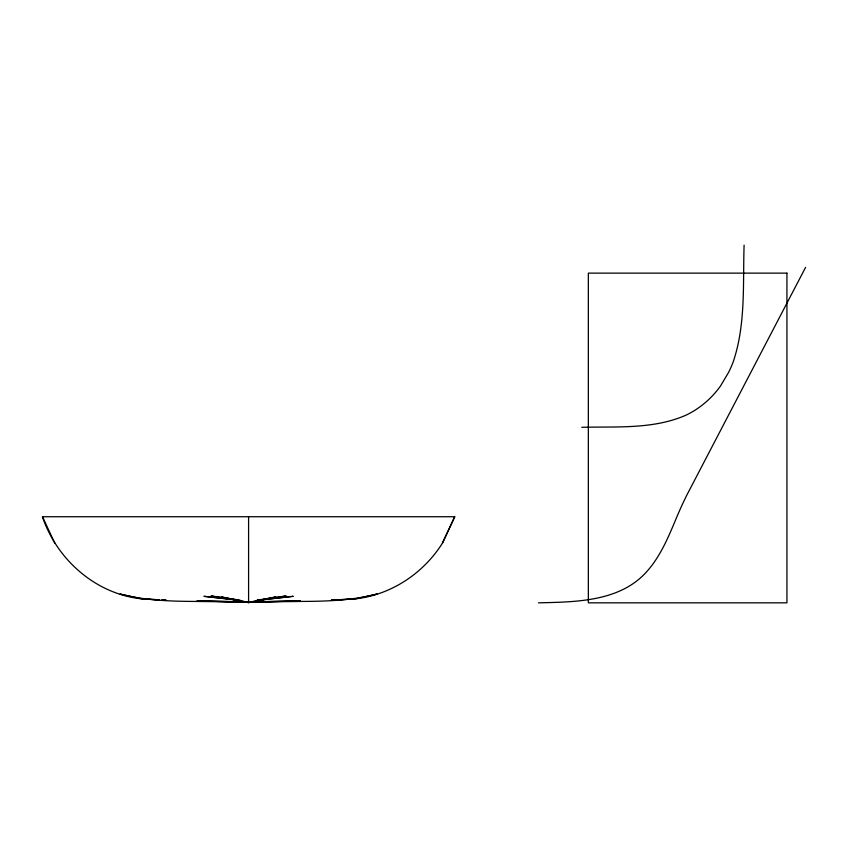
<?xml version="1.0" encoding="UTF-8"?>
<svg xmlns="http://www.w3.org/2000/svg" width="848" height="848" viewBox="0 0 848 848"><rect width="100%" height="100%" fill="white"/><g stroke="black" fill="none" stroke-linecap="round" stroke-linejoin="round"><path stroke-width="1.27" d="M744.099 245.167C742.806 284.271 745.933 325.028 732.948 362.594A121.889 121.889 0 0 1 728.718 372.145L720.652 385.787A90.683 90.683 0 0 1 707.19 400.945A96.142 96.142 0 0 1 700.66 406.298L698.381 407.962A83.687 83.687 0 0 1 685.799 415.266C653.161 429.48 616.517 426.438 581.77 427.297M352.938 598.985L355.482 598.847C391.182 594.83 423.385 573.418 442.423 543.176L454.687 516.729L42.4 516.729C57.028 559.881 95.856 594.045 141.701 598.847L144.245 598.985M442.423 543.176L454.782 516.729M805.6 267.353L686.636 495.476A413.994 413.994 0 0 0 677.806 514.619C669.273 534.929 661.08 556.065 645.953 572.527C619.019 601.836 575.336 601.963 538.512 602.833M260.972 600.204L275.801 596.918L248.591 602.377L221.392 596.918L236.21 600.204M355.482 598.847L377.127 594.013C335.257 604.931 291.362 599.865 248.591 602.101C205.831 599.865 161.936 604.931 120.066 594.013L141.701 598.847M256.52 601.084L248.591 602.377L240.662 601.084M260.251 600.045L293.228 596.314L261.937 599.79L286.147 595.964L257.082 600.098L259.509 599.949M350.394 599.112L331.314 600.087L354.326 599.027M300.468 601.402L248.591 601.985L196.725 601.402M142.867 599.027L159.477 599.801L146.789 599.112M240.101 600.108L211.035 595.964L235.256 599.79L203.955 596.314L236.942 600.045M42.506 516.729L54.76 543.176M248.591 516.729L248.591 602.525M251.676 601.9L248.591 602.621L245.507 601.9L248.591 602.621L251.676 601.9M300.224 601.009L248.591 602.101L196.959 601.009L248.591 601.995L300.224 601.009M786.933 273.13L588.342 273.13L588.342 602.833L786.933 602.833L786.933 273.13M165.869 600.087L162.032 599.918L165.869 600.087"/></g></svg>
